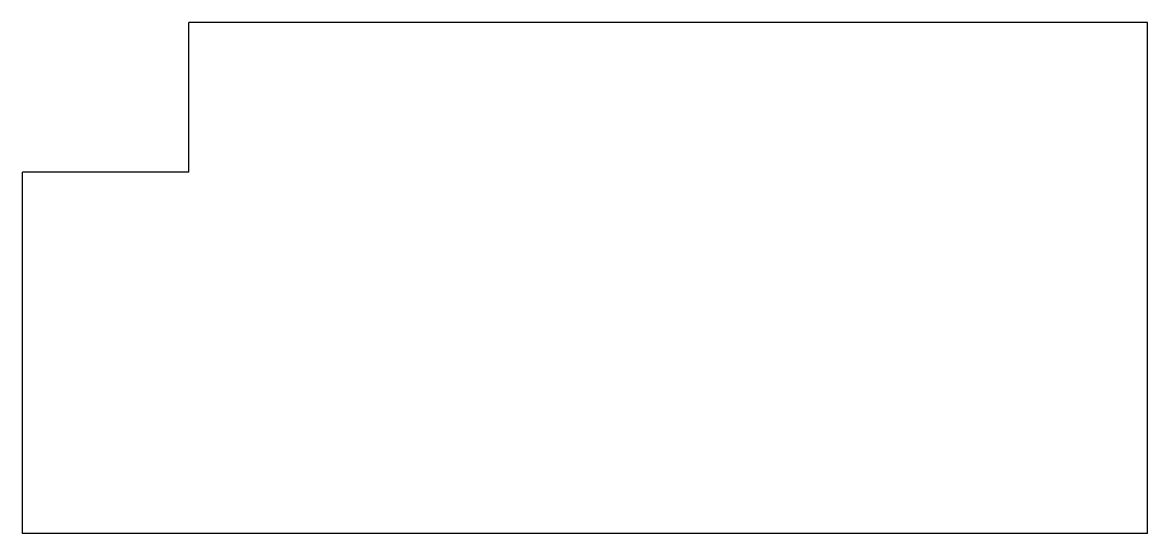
# Model space of a CAD drawing. Header units: millimetres. Extents: x 0 to 122, y -18 to 38.
import ezdxf

# ---------------------------------------------------------------- set-up
doc = ezdxf.new("R2010")
doc.units = ezdxf.units.MM

msp = doc.modelspace()

# ---------------------------------------------------------------- linework, layer by layer
at = {"color": 7, "linetype": 'Continuous', "lineweight": 25}
for p, q in [((18, 21.44), (18, 37.64)), ((121.7, 37.64), (18, 37.64)), ((121.7, -17.64), (121.7, 37.64)), ((18, 21.44), (0, 21.44)), ((0, -17.64), (0, 21.44)), ((121.7, -17.64), (0, -17.64))]:
    msp.add_line(p, q, dxfattribs=at)

doc.saveas('drawing.dxf')
